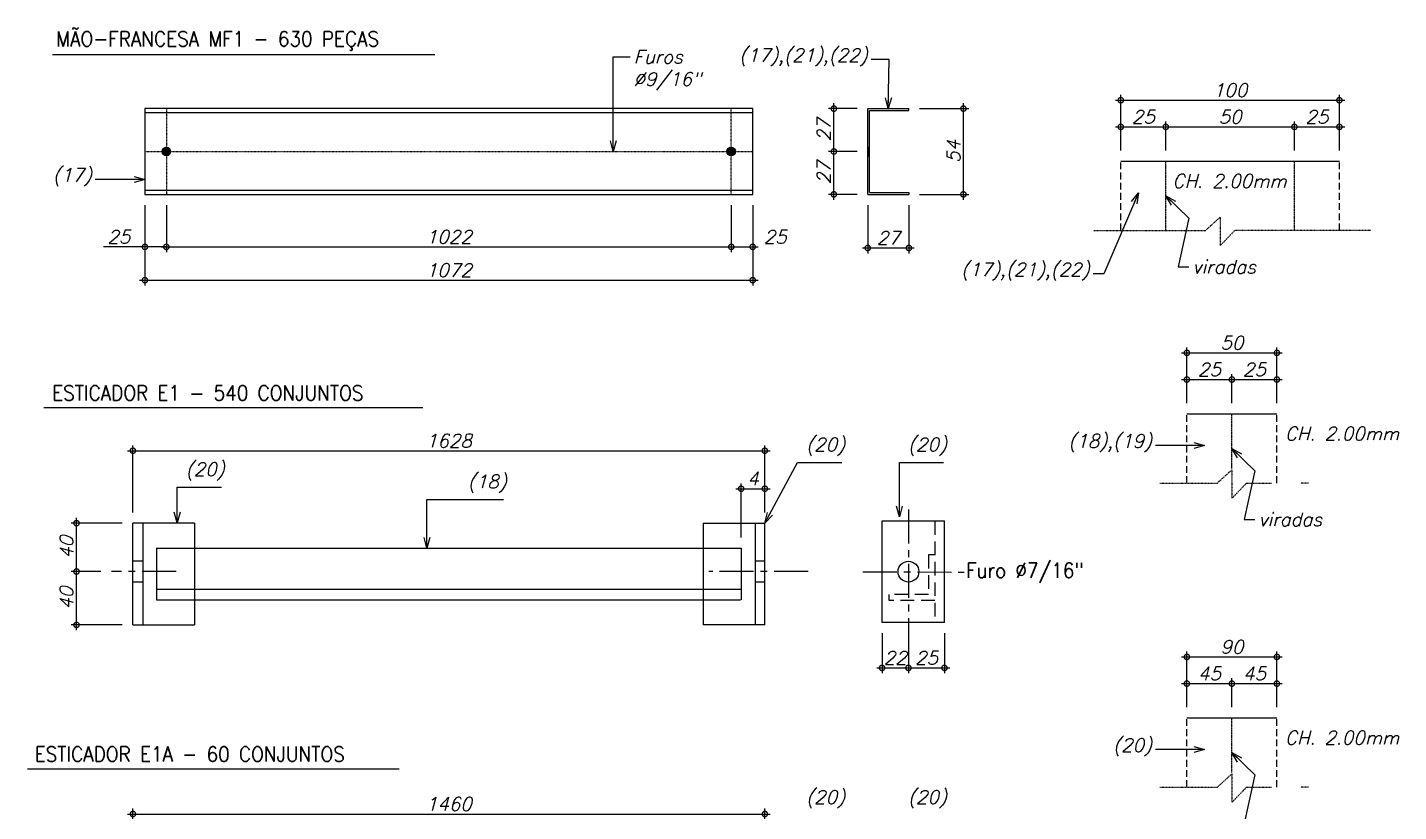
# Model space of a CAD drawing. Header units: millimetres. Extents: x -287396 to 401320, y -174247 to 142644.
# Drawn here: x -110302 to -107103, y 136589 to 138419 of the extents above; entities that cross this region are included whole.
import ezdxf

# ---------------------------------------------------------------- set-up
doc = ezdxf.new("R2010")
doc.units = ezdxf.units.MM
doc.header["$LTSCALE"] = 2.5
for name, pattern in [('CENTER', [50.8, 31.75, -6.35, 6.35, -6.35]), ('DASHDOT', [1, 0.5, -0.25, 0, -0.25]), ('DASHDOT2', [0.5, 0.25, -0.125, 0, -0.125]), ('DASHED', [19.05, 12.7, -6.35]), ('DASHED2', [9.525, 6.35, -3.175])]:
    doc.linetypes.add(name, pattern=pattern)
doc.layers.add('PERFIL', color=7, linetype='Continuous')
doc.styles.add('ROMANS', font='romans', dxfattribs={"oblique": 15})
doc.dimstyles.new('Esc. 12.5', dxfattribs={"dimscale": 12.5, "dimtxt": 2.5, "dimasz": 2, "dimexe": 1, "dimexo": 2, "dimtad": 1, "dimdec": 0, "dimtxsty": 'ROMANS', "dimblk": 'DOTSMALL', "dimcen": 2.5, "dimdle": 1, "dimclrd": 2, "dimclre": 2, "dimadec": 0, "dimazin": 0, "dimtfac": 1, "dimtdec": 0, "dimtmove": 0, "dimatfit": 3, "dimldrblk": 'OPEN30', "dimfxl": 1, "dimarcsym": 0})

# ---------------------------------------------------------------- blocks, each defined once
blk = doc.blocks.new('_DotSmall')
at = {"color": 0, "linetype": 'ByBlock', "const_width": 0.5}
blk.add_lwpolyline([(-0.0625, 0, 1), (0.0625, 0, 1)], format="xyb", close=True, dxfattribs=at)
blk = doc.blocks.new('*D316')
at = {"color": 2, "lineweight": -2}
for p, q in [((-110027.4, 138004.5), (-110027.4, 137894.5)), ((-109977.4, 138004.5), (-109977.4, 137894.5)), ((-110027.4, 137907), (-110124, 137907)), ((-109977.4, 137907), (-110039.9, 137907))]:
    blk.add_line(p, q, dxfattribs=at)
at = {"layer": 'DEFPOINTS', "color": 0}
for p in [(-110027.4, 138029.5), (-109977.4, 138029.5), (-109977.4, 137907)]:
    blk.add_point(p, dxfattribs=at)
at = {"color": 2, "lineweight": -2, "xscale": 25, "yscale": 25, "zscale": 25, "rotation": 180}
blk.add_blockref('_DotSmall', (-110027.4, 137907), dxfattribs=at)
at = {"color": 2, "lineweight": -2, "xscale": 25, "yscale": 25, "zscale": 25}
blk.add_blockref('_DotSmall', (-109977.4, 137907), dxfattribs=at)
at = {"color": 0, "insert": (-110088.2, 137930.5), "char_height": 31.25, "attachment_point": 5, "style": 'ROMANS'}
blk.add_mtext('25', dxfattribs=at)
blk = doc.blocks.new('_OPEN30')
at = {"color": 0, "linetype": 'ByBlock', "ltscale": 0.5}
for p, q in [((-1, 0.27), (0, 0)), ((0, 0), (-1, -0.27)), ((0, 0), (-1, 0))]:
    blk.add_line(p, q, dxfattribs=at)
blk = doc.blocks.new('*D317')
at = {"color": 2, "lineweight": -2}
for p, q in [((-108659.4, 138004.5), (-108659.4, 137894.5)), ((-108609.4, 138004.5), (-108609.4, 137894.5)), ((-108671.9, 137907), (-108596.9, 137907))]:
    blk.add_line(p, q, dxfattribs=at)
at = {"layer": 'DEFPOINTS', "color": 0}
for p in [(-108659.4, 138029.5), (-108609.4, 138029.5), (-108609.4, 137907)]:
    blk.add_point(p, dxfattribs=at)
at = {"color": 2, "lineweight": -2, "xscale": 25, "yscale": 25, "zscale": 25, "rotation": 180}
blk.add_blockref('_DotSmall', (-108659.4, 137907), dxfattribs=at)
at = {"color": 2, "lineweight": -2, "xscale": 25, "yscale": 25, "zscale": 25}
blk.add_blockref('_DotSmall', (-108609.4, 137907), dxfattribs=at)
at = {"color": 0, "insert": (-108556.9, 137930.1), "char_height": 31.25, "attachment_point": 5, "style": 'ROMANS'}
blk.add_mtext('25', dxfattribs=at)
blk = doc.blocks.new('*D254')
at = {"color": 2, "lineweight": -2}
for p, q in [((-110027.4, 138004.5), (-110027.4, 137816.8)), ((-108609.4, 138004.5), (-108609.4, 137816.8)), ((-110039.9, 137829.3), (-108596.9, 137829.3))]:
    blk.add_line(p, q, dxfattribs=at)
at = {"layer": 'DEFPOINTS', "color": 0}
for p in [(-110027.4, 138029.5), (-108609.4, 138029.5), (-108609.4, 137829.3)]:
    blk.add_point(p, dxfattribs=at)
at = {"color": 2, "lineweight": -2, "xscale": 25, "yscale": 25, "zscale": 25, "rotation": 180}
blk.add_blockref('_DotSmall', (-110027.4, 137829.3), dxfattribs=at)
at = {"color": 2, "lineweight": -2, "xscale": 25, "yscale": 25, "zscale": 25}
blk.add_blockref('_DotSmall', (-108609.4, 137829.3), dxfattribs=at)
at = {"color": 0, "insert": (-109318.4, 137852.7), "char_height": 31.25, "attachment_point": 5, "style": 'ROMANS'}
blk.add_mtext('1072', dxfattribs=at)
blk = doc.blocks.new('*D318')
at = {"color": 2, "lineweight": -2}
for p, q in [((-108341, 138004.5), (-108341, 137891.9)), ((-108245, 138004.5), (-108245, 137891.9)), ((-108353.5, 137904.4), (-108232.5, 137904.4))]:
    blk.add_line(p, q, dxfattribs=at)
at = {"layer": 'DEFPOINTS', "color": 0}
for p in [(-108341, 138029.5), (-108245, 138029.5), (-108245, 137904.4)]:
    blk.add_point(p, dxfattribs=at)
at = {"color": 2, "lineweight": -2, "xscale": 25, "yscale": 25, "zscale": 25, "rotation": 180}
blk.add_blockref('_DotSmall', (-108341, 137904.4), dxfattribs=at)
at = {"color": 2, "lineweight": -2, "xscale": 25, "yscale": 25, "zscale": 25}
blk.add_blockref('_DotSmall', (-108245, 137904.4), dxfattribs=at)
at = {"color": 0, "insert": (-108293, 137927.8), "char_height": 31.25, "attachment_point": 5, "style": 'ROMANS'}
blk.add_mtext('27', dxfattribs=at)
blk = doc.blocks.new('*D255')
at = {"color": 2, "lineweight": -2}
for p, q in [((-108117.8, 138017), (-108117.8, 138242)), ((-108220, 138229.5), (-108105.3, 138229.5)), ((-108220, 138029.5), (-108105.3, 138029.5))]:
    blk.add_line(p, q, dxfattribs=at)
at = {"layer": 'DEFPOINTS', "color": 0}
for p in [(-108245, 138229.5), (-108117.8, 138229.5), (-108245, 138029.5)]:
    blk.add_point(p, dxfattribs=at)
at = {"color": 2, "lineweight": -2, "xscale": 25, "yscale": 25, "zscale": 25}
for p, rotation in [((-108117.8, 138229.5), 90), ((-108117.8, 138029.5), 270)]:
    blk.add_blockref('_DotSmall', p, dxfattribs=dict(at, rotation=rotation))
at = {"color": 0, "insert": (-108141.2, 138129.5), "char_height": 31.25, "attachment_point": 5, "rotation": 90, "style": 'ROMANS'}
blk.add_mtext('54', dxfattribs=at)
blk = doc.blocks.new('*D319')
at = {"color": 2, "lineweight": -2}
for p, q in [((-107750.6, 138132), (-107750.6, 138199.4)), ((-107645.6, 138132), (-107645.6, 138199.4)), ((-107763.1, 138186.9), (-107633.1, 138186.9))]:
    blk.add_line(p, q, dxfattribs=at)
at = {"layer": 'DEFPOINTS', "color": 0}
for p in [(-107645.6, 138186.9), (-107750.6, 138107), (-107645.6, 138107)]:
    blk.add_point(p, dxfattribs=at)
at = {"color": 2, "lineweight": -2, "xscale": 25, "yscale": 25, "zscale": 25, "rotation": 180}
blk.add_blockref('_DotSmall', (-107750.6, 138186.9), dxfattribs=at)
at = {"color": 2, "lineweight": -2, "xscale": 25, "yscale": 25, "zscale": 25}
blk.add_blockref('_DotSmall', (-107645.6, 138186.9), dxfattribs=at)
at = {"color": 0, "insert": (-107698.1, 138210.3), "char_height": 31.25, "attachment_point": 5, "style": 'ROMANS'}
blk.add_mtext('25', dxfattribs=at)
blk = doc.blocks.new('*D320')
at = {"color": 2, "lineweight": -2}
for p, q in [((-107645.6, 138132), (-107645.6, 138199.4)), ((-107345.6, 138132), (-107345.6, 138199.4)), ((-107658.1, 138186.9), (-107333.1, 138186.9))]:
    blk.add_line(p, q, dxfattribs=at)
at = {"layer": 'DEFPOINTS', "color": 0}
for p in [(-107345.6, 138186.9), (-107645.6, 138107), (-107345.6, 138107)]:
    blk.add_point(p, dxfattribs=at)
at = {"color": 2, "lineweight": -2, "xscale": 25, "yscale": 25, "zscale": 25, "rotation": 180}
blk.add_blockref('_DotSmall', (-107645.6, 138186.9), dxfattribs=at)
at = {"color": 2, "lineweight": -2, "xscale": 25, "yscale": 25, "zscale": 25}
blk.add_blockref('_DotSmall', (-107345.6, 138186.9), dxfattribs=at)
at = {"color": 0, "insert": (-107495.6, 138210.3), "char_height": 31.25, "attachment_point": 5, "style": 'ROMANS'}
blk.add_mtext('50', dxfattribs=at)
blk = doc.blocks.new('*D321')
at = {"color": 2, "lineweight": -2}
for p, q in [((-107345.6, 138132), (-107345.6, 138199.4)), ((-107240.6, 138132), (-107240.6, 138199.4)), ((-107358.1, 138186.9), (-107228.1, 138186.9))]:
    blk.add_line(p, q, dxfattribs=at)
at = {"layer": 'DEFPOINTS', "color": 0}
for p in [(-107240.6, 138186.9), (-107345.6, 138107), (-107240.6, 138107)]:
    blk.add_point(p, dxfattribs=at)
at = {"color": 2, "lineweight": -2, "xscale": 25, "yscale": 25, "zscale": 25, "rotation": 180}
blk.add_blockref('_DotSmall', (-107345.6, 138186.9), dxfattribs=at)
at = {"color": 2, "lineweight": -2, "xscale": 25, "yscale": 25, "zscale": 25}
blk.add_blockref('_DotSmall', (-107240.6, 138186.9), dxfattribs=at)
at = {"color": 0, "insert": (-107293.1, 138210.3), "char_height": 31.25, "attachment_point": 5, "style": 'ROMANS'}
blk.add_mtext('25', dxfattribs=at)
blk = doc.blocks.new('*D256')
at = {"color": 2, "lineweight": -2}
for p, q in [((-107763.1, 138249.2), (-107228.1, 138249.2)), ((-107750.6, 138132), (-107750.6, 138261.7)), ((-107240.6, 138132), (-107240.6, 138261.7))]:
    blk.add_line(p, q, dxfattribs=at)
at = {"layer": 'DEFPOINTS', "color": 0}
for p in [(-107240.6, 138249.2), (-107750.6, 138107), (-107240.6, 138107)]:
    blk.add_point(p, dxfattribs=at)
at = {"color": 2, "lineweight": -2, "xscale": 25, "yscale": 25, "zscale": 25, "rotation": 180}
blk.add_blockref('_DotSmall', (-107750.6, 138249.2), dxfattribs=at)
at = {"color": 2, "lineweight": -2, "xscale": 25, "yscale": 25, "zscale": 25}
blk.add_blockref('_DotSmall', (-107240.6, 138249.2), dxfattribs=at)
at = {"color": 0, "insert": (-107495.6, 138272.7), "char_height": 31.25, "attachment_point": 5, "style": 'ROMANS'}
blk.add_mtext('100', dxfattribs=at)
blk = doc.blocks.new('*D322')
at = {"color": 2, "lineweight": -2}
for p, q in [((-108420, 138017), (-108420, 138142)), ((-108366, 138129.5), (-108432.5, 138129.5)), ((-108366, 138029.5), (-108432.5, 138029.5))]:
    blk.add_line(p, q, dxfattribs=at)
at = {"layer": 'DEFPOINTS', "color": 0}
for p in [(-108420, 138129.5), (-108341, 138129.5), (-108341, 138029.5)]:
    blk.add_point(p, dxfattribs=at)
at = {"color": 2, "lineweight": -2, "xscale": 25, "yscale": 25, "zscale": 25}
for p, rotation in [((-108420, 138129.5), 90), ((-108420, 138029.5), 270)]:
    blk.add_blockref('_DotSmall', p, dxfattribs=dict(at, rotation=rotation))
at = {"color": 0, "insert": (-108443.4, 138079.5), "char_height": 31.25, "attachment_point": 5, "rotation": 90, "style": 'ROMANS'}
blk.add_mtext('27', dxfattribs=at)
blk = doc.blocks.new('*D323')
at = {"color": 2, "lineweight": -2}
for p, q in [((-108420, 138117), (-108420, 138242)), ((-108366, 138229.5), (-108432.5, 138229.5)), ((-108366, 138129.5), (-108432.5, 138129.5))]:
    blk.add_line(p, q, dxfattribs=at)
at = {"layer": 'DEFPOINTS', "color": 0}
for p in [(-108420, 138229.5), (-108341, 138229.5), (-108341, 138129.5)]:
    blk.add_point(p, dxfattribs=at)
at = {"color": 2, "lineweight": -2, "xscale": 25, "yscale": 25, "zscale": 25}
for p, rotation in [((-108420, 138229.5), 90), ((-108420, 138129.5), 270)]:
    blk.add_blockref('_DotSmall', p, dxfattribs=dict(at, rotation=rotation))
at = {"color": 0, "insert": (-108443.4, 138179.5), "char_height": 31.25, "attachment_point": 5, "rotation": 90, "style": 'ROMANS'}
blk.add_mtext('27', dxfattribs=at)
blk = doc.blocks.new('*D257')
at = {"color": 2, "lineweight": -2}
for p, q in [((-110068, 137431.3), (-108568.6, 137431.3)), ((-110055.5, 137287.4), (-110055.5, 137443.8)), ((-108581.1, 137287.4), (-108581.1, 137443.8))]:
    blk.add_line(p, q, dxfattribs=at)
at = {"layer": 'DEFPOINTS', "color": 0}
for p in [(-108581.1, 137431.3), (-110055.5, 137262.4), (-108581.1, 137262.4)]:
    blk.add_point(p, dxfattribs=at)
at = {"color": 2, "lineweight": -2, "xscale": 25, "yscale": 25, "zscale": 25, "rotation": 180}
blk.add_blockref('_DotSmall', (-110055.5, 137431.3), dxfattribs=at)
at = {"color": 2, "lineweight": -2, "xscale": 25, "yscale": 25, "zscale": 25}
blk.add_blockref('_DotSmall', (-108581.1, 137431.3), dxfattribs=at)
at = {"color": 0, "insert": (-109318.3, 137454.7), "char_height": 31.25, "attachment_point": 5, "style": 'ROMANS'}
blk.add_mtext('1628', dxfattribs=at)
blk = doc.blocks.new('*D258')
at = {"color": 2, "lineweight": -2}
for p, q in [((-108648.9, 137342.7), (-108568.6, 137342.7)), ((-108636.4, 137228.7), (-108636.4, 137355.2)), ((-108581.1, 137287.4), (-108581.1, 137355.2))]:
    blk.add_line(p, q, dxfattribs=at)
at = {"layer": 'DEFPOINTS', "color": 0}
for p in [(-108581.1, 137342.7), (-108581.1, 137262.4), (-108636.4, 137203.7)]:
    blk.add_point(p, dxfattribs=at)
at = {"color": 2, "lineweight": -2, "xscale": 25, "yscale": 25, "zscale": 25, "rotation": 180}
blk.add_blockref('_DotSmall', (-108636.4, 137342.7), dxfattribs=at)
at = {"color": 2, "lineweight": -2, "xscale": 25, "yscale": 25, "zscale": 25}
blk.add_blockref('_DotSmall', (-108581.1, 137342.7), dxfattribs=at)
at = {"color": 0, "insert": (-108608.8, 137366.2), "char_height": 31.2, "attachment_point": 5, "style": 'ROMANS'}
blk.add_mtext('4', dxfattribs=at)
blk = doc.blocks.new('*D324')
at = {"color": 2, "lineweight": -2}
for p, q in [((-108307.6, 137005.6), (-108307.6, 136912.1)), ((-108246.1, 137005.6), (-108246.1, 136912.1)), ((-108320.1, 136924.6), (-108233.6, 136924.6))]:
    blk.add_line(p, q, dxfattribs=at)
at = {"layer": 'DEFPOINTS', "color": 0}
for p in [(-108307.6, 137030.6), (-108246.1, 137030.6), (-108246.1, 136924.6)]:
    blk.add_point(p, dxfattribs=at)
at = {"color": 2, "lineweight": -2, "xscale": 25, "yscale": 25, "zscale": 25, "rotation": 180}
blk.add_blockref('_DotSmall', (-108307.6, 136924.6), dxfattribs=at)
at = {"color": 2, "lineweight": -2, "xscale": 25, "yscale": 25, "zscale": 25}
blk.add_blockref('_DotSmall', (-108246.1, 136924.6), dxfattribs=at)
at = {"color": 0, "insert": (-108276.8, 136948), "char_height": 31.25, "attachment_point": 5, "style": 'ROMANS'}
blk.add_mtext('22', dxfattribs=at)
blk = doc.blocks.new('*D325')
at = {"color": 2, "lineweight": -2}
for p, q in [((-108246.1, 137005.6), (-108246.1, 136912.1)), ((-108162, 137005.6), (-108162, 136912.1)), ((-108258.6, 136924.6), (-108149.5, 136924.6))]:
    blk.add_line(p, q, dxfattribs=at)
at = {"layer": 'DEFPOINTS', "color": 0}
for p in [(-108246.1, 137030.6), (-108162, 137030.6), (-108162, 136924.6)]:
    blk.add_point(p, dxfattribs=at)
at = {"color": 2, "lineweight": -2, "xscale": 25, "yscale": 25, "zscale": 25, "rotation": 180}
blk.add_blockref('_DotSmall', (-108246.1, 136924.6), dxfattribs=at)
at = {"color": 2, "lineweight": -2, "xscale": 25, "yscale": 25, "zscale": 25}
blk.add_blockref('_DotSmall', (-108162, 136924.6), dxfattribs=at)
at = {"color": 0, "insert": (-108204, 136948), "char_height": 31.25, "attachment_point": 5, "style": 'ROMANS'}
blk.add_mtext('25', dxfattribs=at)
blk = doc.blocks.new('*D326')
at = {"color": 2, "lineweight": -2}
for p, q in [((-110130.5, 137149.5), (-110199.5, 137149.5)), ((-110187, 137012.4), (-110187, 137162)), ((-110080.5, 137024.9), (-110199.5, 137024.9))]:
    blk.add_line(p, q, dxfattribs=at)
at = {"layer": 'DEFPOINTS', "color": 0}
for p in [(-110187, 137149.5), (-110105.5, 137149.5), (-110055.5, 137024.9)]:
    blk.add_point(p, dxfattribs=at)
at = {"color": 2, "lineweight": -2, "xscale": 25, "yscale": 25, "zscale": 25}
for p, rotation in [((-110187, 137149.5), 90), ((-110187, 137024.9), 270)]:
    blk.add_blockref('_DotSmall', p, dxfattribs=dict(at, rotation=rotation))
at = {"color": 0, "insert": (-110210.5, 137087.2), "char_height": 31.25, "attachment_point": 5, "rotation": 90, "style": 'ROMANS'}
blk.add_mtext('40', dxfattribs=at)
blk = doc.blocks.new('*D327')
at = {"color": 2, "lineweight": -2}
for p, q in [((-110187, 137137), (-110187, 137274.9)), ((-110080.5, 137262.4), (-110199.5, 137262.4)), ((-110130.5, 137149.5), (-110199.5, 137149.5))]:
    blk.add_line(p, q, dxfattribs=at)
at = {"layer": 'DEFPOINTS', "color": 0}
for p in [(-110187, 137262.4), (-110055.5, 137262.4), (-110105.5, 137149.5)]:
    blk.add_point(p, dxfattribs=at)
at = {"color": 2, "lineweight": -2, "xscale": 25, "yscale": 25, "zscale": 25}
for p, rotation in [((-110187, 137262.4), 90), ((-110187, 137149.5), 270)]:
    blk.add_blockref('_DotSmall', p, dxfattribs=dict(at, rotation=rotation))
at = {"color": 0, "insert": (-110210.5, 137205.9), "char_height": 31.25, "attachment_point": 5, "rotation": 90, "style": 'ROMANS'}
blk.add_mtext('40', dxfattribs=at)
blk = doc.blocks.new('*D259')
at = {"color": 2, "lineweight": -2}
for p, q in [((-110068, 136583.7), (-108568.6, 136583.7)), ((-110055.5, 136464.9), (-110055.5, 136596.2)), ((-108581.1, 136464.9), (-108581.1, 136596.2))]:
    blk.add_line(p, q, dxfattribs=at)
at = {"layer": 'DEFPOINTS', "color": 0}
for p in [(-108581.1, 136583.7), (-110055.5, 136439.9), (-108581.1, 136439.9)]:
    blk.add_point(p, dxfattribs=at)
at = {"color": 2, "lineweight": -2, "xscale": 25, "yscale": 25, "zscale": 25, "rotation": 180}
blk.add_blockref('_DotSmall', (-110055.5, 136583.7), dxfattribs=at)
at = {"color": 2, "lineweight": -2, "xscale": 25, "yscale": 25, "zscale": 25}
blk.add_blockref('_DotSmall', (-108581.1, 136583.7), dxfattribs=at)
at = {"color": 0, "insert": (-109318.3, 136607.1), "char_height": 31.25, "attachment_point": 5, "style": 'ROMANS'}
blk.add_mtext('1460', dxfattribs=at)
blk = doc.blocks.new('*D332')
at = {"color": 2, "lineweight": -2}
for p, q in [((-107608.9, 137597.4), (-107478.9, 137597.4)), ((-107596.4, 137542.5), (-107596.4, 137609.9)), ((-107491.4, 137542.5), (-107491.4, 137609.9))]:
    blk.add_line(p, q, dxfattribs=at)
at = {"layer": 'DEFPOINTS', "color": 0}
for p in [(-107491.4, 137597.4), (-107596.4, 137517.5), (-107491.4, 137517.5)]:
    blk.add_point(p, dxfattribs=at)
at = {"color": 2, "lineweight": -2, "xscale": 25, "yscale": 25, "zscale": 25, "rotation": 180}
blk.add_blockref('_DotSmall', (-107596.4, 137597.4), dxfattribs=at)
at = {"color": 2, "lineweight": -2, "xscale": 25, "yscale": 25, "zscale": 25}
blk.add_blockref('_DotSmall', (-107491.4, 137597.4), dxfattribs=at)
at = {"color": 0, "insert": (-107543.9, 137620.8), "char_height": 31.25, "attachment_point": 5, "style": 'ROMANS'}
blk.add_mtext('25', dxfattribs=at)
blk = doc.blocks.new('*D333')
at = {"color": 2, "lineweight": -2}
for p, q in [((-107503.9, 137597.4), (-107373.9, 137597.4)), ((-107491.4, 137542.5), (-107491.4, 137609.9)), ((-107386.4, 137542.5), (-107386.4, 137609.9))]:
    blk.add_line(p, q, dxfattribs=at)
at = {"layer": 'DEFPOINTS', "color": 0}
for p in [(-107386.4, 137597.4), (-107491.4, 137517.5), (-107386.4, 137517.5)]:
    blk.add_point(p, dxfattribs=at)
at = {"color": 2, "lineweight": -2, "xscale": 25, "yscale": 25, "zscale": 25, "rotation": 180}
blk.add_blockref('_DotSmall', (-107491.4, 137597.4), dxfattribs=at)
at = {"color": 2, "lineweight": -2, "xscale": 25, "yscale": 25, "zscale": 25}
blk.add_blockref('_DotSmall', (-107386.4, 137597.4), dxfattribs=at)
at = {"color": 0, "insert": (-107438.9, 137620.8), "char_height": 31.25, "attachment_point": 5, "style": 'ROMANS'}
blk.add_mtext('25', dxfattribs=at)
blk = doc.blocks.new('*D261')
at = {"color": 2, "lineweight": -2}
for p, q in [((-107608.9, 137659.7), (-107373.9, 137659.7)), ((-107596.4, 137542.5), (-107596.4, 137672.2)), ((-107386.4, 137542.5), (-107386.4, 137672.2))]:
    blk.add_line(p, q, dxfattribs=at)
at = {"layer": 'DEFPOINTS', "color": 0}
for p in [(-107386.4, 137659.7), (-107596.4, 137517.5), (-107386.4, 137517.5)]:
    blk.add_point(p, dxfattribs=at)
at = {"color": 2, "lineweight": -2, "xscale": 25, "yscale": 25, "zscale": 25, "rotation": 180}
blk.add_blockref('_DotSmall', (-107596.4, 137659.7), dxfattribs=at)
at = {"color": 2, "lineweight": -2, "xscale": 25, "yscale": 25, "zscale": 25}
blk.add_blockref('_DotSmall', (-107386.4, 137659.7), dxfattribs=at)
at = {"color": 0, "insert": (-107491.4, 137683.2), "char_height": 31.25, "attachment_point": 5, "style": 'ROMANS'}
blk.add_mtext('50', dxfattribs=at)
blk = doc.blocks.new('*D301')
at = {"color": 2, "lineweight": -2}
for p, q in [((-107608.9, 136887.9), (-107478.9, 136887.9)), ((-107596.4, 136833.1), (-107596.4, 136900.4)), ((-107491.4, 136833.1), (-107491.4, 136900.4))]:
    blk.add_line(p, q, dxfattribs=at)
at = {"layer": 'DEFPOINTS', "color": 0}
for p in [(-107491.4, 136887.9), (-107596.4, 136808.1), (-107491.4, 136808.1)]:
    blk.add_point(p, dxfattribs=at)
at = {"color": 2, "lineweight": -2, "xscale": 25, "yscale": 25, "zscale": 25, "rotation": 180}
blk.add_blockref('_DotSmall', (-107596.4, 136887.9), dxfattribs=at)
at = {"color": 2, "lineweight": -2, "xscale": 25, "yscale": 25, "zscale": 25}
blk.add_blockref('_DotSmall', (-107491.4, 136887.9), dxfattribs=at)
at = {"color": 0, "insert": (-107543.9, 136911.4), "char_height": 31.25, "attachment_point": 5, "style": 'ROMANS'}
blk.add_mtext('45', dxfattribs=at)
blk = doc.blocks.new('*D302')
at = {"color": 2, "lineweight": -2}
for p, q in [((-107503.9, 136887.9), (-107373.9, 136887.9)), ((-107491.4, 136833.1), (-107491.4, 136900.4)), ((-107386.4, 136833.1), (-107386.4, 136900.4))]:
    blk.add_line(p, q, dxfattribs=at)
at = {"layer": 'DEFPOINTS', "color": 0}
for p in [(-107386.4, 136887.9), (-107491.4, 136808.1), (-107386.4, 136808.1)]:
    blk.add_point(p, dxfattribs=at)
at = {"color": 2, "lineweight": -2, "xscale": 25, "yscale": 25, "zscale": 25, "rotation": 180}
blk.add_blockref('_DotSmall', (-107491.4, 136887.9), dxfattribs=at)
at = {"color": 2, "lineweight": -2, "xscale": 25, "yscale": 25, "zscale": 25}
blk.add_blockref('_DotSmall', (-107386.4, 136887.9), dxfattribs=at)
at = {"color": 0, "insert": (-107438.9, 136911.4), "char_height": 31.25, "attachment_point": 5, "style": 'ROMANS'}
blk.add_mtext('45', dxfattribs=at)
blk = doc.blocks.new('*D234')
at = {"color": 2, "lineweight": -2}
for p, q in [((-107596.4, 136833.1), (-107596.4, 136962.8)), ((-107386.4, 136833.1), (-107386.4, 136962.8)), ((-107608.9, 136950.3), (-107373.9, 136950.3))]:
    blk.add_line(p, q, dxfattribs=at)
at = {"layer": 'DEFPOINTS', "color": 0}
for p in [(-107386.4, 136950.3), (-107596.4, 136808.1), (-107386.4, 136808.1)]:
    blk.add_point(p, dxfattribs=at)
at = {"color": 2, "lineweight": -2, "xscale": 25, "yscale": 25, "zscale": 25, "rotation": 180}
blk.add_blockref('_DotSmall', (-107596.4, 136950.3), dxfattribs=at)
at = {"color": 2, "lineweight": -2, "xscale": 25, "yscale": 25, "zscale": 25}
blk.add_blockref('_DotSmall', (-107386.4, 136950.3), dxfattribs=at)
at = {"color": 0, "insert": (-107491.4, 136973.7), "char_height": 31.25, "attachment_point": 5, "style": 'ROMANS'}
blk.add_mtext('90', dxfattribs=at)

msp = doc.modelspace()

# ---------------------------------------------------------------- hatches: boundary and pattern name
h = msp.add_hatch()
h.set_pattern_fill('ANSI31', color=6, scale=20, style=0)
h.set_pattern_definition([(45, (-186233.643, 98290.6502), (-1.76776695, 1.76776695), [])])
edge = h.paths.add_edge_path()
edge.add_arc((-109977.365, 138129.531), 10, 0, 360)
h = msp.add_hatch()
h.set_pattern_fill('ANSI31', color=6, scale=20, style=0)
h.set_pattern_definition([(45, (-184915.714, 98290.6502), (-1.76776695, 1.76776695), [])])
edge = h.paths.add_edge_path()
edge.add_arc((-108659.436, 138129.531), 10, 0, 360)

# ---------------------------------------------------------------- linework, layer by layer
at = {"color": 2}
for p, q in [((-110242.808, 138356.202), (-109351.38, 138356.202)), ((-109977.365, 138004.531), (-109977.365, 137894.514)), ((-109989.865, 137907.014), (-108646.936, 137907.014)), ((-110263.025, 137532.396), (-109378.942, 137532.396)), ((-110301.552, 136689.307), (-109434.242, 136689.307))]:
    msp.add_line(p, q, dxfattribs=at)
for p, q in [((-108609.436, 138229.531), (-110027.365, 138229.531)), ((-110027.365, 138229.531), (-110027.365, 138029.531)), ((-108609.436, 138219.531), (-110027.365, 138219.531)), ((-108609.436, 138029.531), (-108609.436, 138229.531)), ((-108341.03, 138029.531), (-108341.03, 138229.531)), ((-108341.03, 138229.531), (-108245.03, 138229.531)), ((-108337.03, 138033.531), (-108337.03, 138225.531)), ((-108337.03, 138225.531), (-108245.03, 138225.531)), ((-108245.03, 138225.531), (-108245.03, 138229.531)), ((-108341.03, 138139.785), (-108337.03, 138139.785)), ((-108341.03, 138139.785), (-108337.03, 138139.785)), ((-108341.03, 138119.785), (-108337.03, 138119.785)), ((-108341.03, 138119.785), (-108337.03, 138119.785)), ((-107750.565, 138107.04), (-107240.565, 138107.04)), ((-110027.365, 138039.531), (-108609.436, 138039.531)), ((-110027.365, 138029.531), (-108609.436, 138029.531)), ((-108341.03, 138029.531), (-108245.03, 138029.531)), ((-108337.03, 138033.531), (-108245.03, 138033.531)), ((-108245.03, 138033.531), (-108245.03, 138029.531)), ((-107596.373, 137517.516), (-107386.373, 137517.516)), ((-110055.458, 137024.893), (-110055.458, 137262.37)), ((-109911.924, 137262.37), (-110055.458, 137262.37)), ((-110032.595, 137261.317), (-110032.595, 137024.893)), ((-109911.924, 137262.37), (-109911.924, 137024.893)), ((-108724.603, 137262.37), (-108724.603, 137024.893)), ((-108724.603, 137262.37), (-108581.069, 137262.37)), ((-108603.932, 137261.317), (-108603.932, 137024.893)), ((-108581.069, 137024.893), (-108581.069, 137262.37)), ((-108307.583, 137030.601), (-108307.583, 137268.096)), ((-108307.583, 137268.096), (-108161.987, 137268.096)), ((-108161.987, 137030.601), (-108161.987, 137268.096)), ((-110000.084, 137203.738), (-110000.084, 137083.265)), ((-108636.443, 137203.738), (-108636.443, 137083.265)), ((-110032.595, 137173.414), (-110055.458, 137173.414)), ((-108581.069, 137173.414), (-108603.932, 137173.414)), ((-110032.595, 137124.916), (-110055.458, 137124.916)), ((-108581.069, 137124.916), (-108603.932, 137124.916)), ((-110055.458, 137024.893), (-109911.924, 137024.893)), ((-108581.069, 137024.893), (-108724.603, 137024.893)), ((-108161.987, 137030.601), (-108307.583, 137030.601)), ((-107596.373, 136808.08), (-107386.373, 136808.08))]:
    msp.add_line(p, q)
at = {"color": 2, "linetype": 'DASHDOT'}
for p, q in [((-109977.365, 138229.531), (-109977.365, 138029.531)), ((-108659.436, 138029.531), (-108659.436, 138229.531)), ((-110027.365, 138129.531), (-108609.436, 138129.531))]:
    msp.add_line(p, q, dxfattribs=at)
at = {"color": 6}
for p, q in [((-108341.03, 138139.545), (-108340.79, 138139.785)), ((-108341.03, 138137.777), (-108339.022, 138139.785)), ((-108341.03, 138136.01), (-108337.254, 138139.785)), ((-108341.03, 138134.242), (-108337.03, 138138.242)), ((-108341.03, 138132.474), (-108337.03, 138136.474)), ((-108341.03, 138130.706), (-108337.03, 138134.706)), ((-108341.03, 138128.939), (-108340.183, 138129.785)), ((-108341.03, 138127.171), (-108338.415, 138129.785)), ((-108341.03, 138125.403), (-108337.03, 138129.403)), ((-108341.03, 138123.635), (-108337.03, 138127.635)), ((-108341.03, 138121.868), (-108337.03, 138125.868)), ((-108341.03, 138120.1), (-108337.03, 138124.1)), ((-108340.183, 138129.785), (-108337.03, 138132.939)), ((-108339.576, 138119.785), (-108337.03, 138122.332)), ((-108338.415, 138129.785), (-108337.03, 138131.171)), ((-108337.809, 138119.785), (-108337.03, 138120.564))]:
    msp.add_line(p, q, dxfattribs=at)
at = {"linetype": 'DASHED2'}
for p, q in [((-107750.565, 137945.423), (-107750.565, 138107.04)), ((-107240.565, 137945.423), (-107240.565, 138107.04)), ((-107596.373, 137355.899), (-107596.373, 137517.516)), ((-107386.373, 137355.899), (-107386.373, 137517.516)), ((-107596.373, 136646.464), (-107596.373, 136808.08)), ((-107386.373, 136646.464), (-107386.373, 136808.08))]:
    msp.add_line(p, q, dxfattribs=at)
at = {"color": 2, "linetype": 'DASHDOT2'}
for p, q in [((-107645.565, 137945.423), (-107645.565, 138107.04)), ((-107345.565, 137945.423), (-107345.565, 138107.04)), ((-107491.373, 137390.092), (-107491.373, 137517.516)), ((-107491.373, 136680.656), (-107491.373, 136808.08))]:
    msp.add_line(p, q, dxfattribs=at)
at = {"color": 1, "linetype": 'DASHDOT'}
for p, q in [((-107552.771, 137945.423), (-107518.694, 137976.442)), ((-107518.694, 137976.442), (-107518.694, 137909.71)), ((-107813.406, 137945.423), (-107552.771, 137945.423)), ((-107484.617, 137945.423), (-107518.694, 137909.71)), ((-107167.033, 137945.423), (-107484.617, 137945.423)), ((-107525.362, 137355.899), (-107491.285, 137386.918)), ((-107491.285, 137386.918), (-107491.285, 137320.186)), ((-107659.214, 137355.899), (-107525.362, 137355.899)), ((-107457.208, 137355.899), (-107491.285, 137320.186)), ((-107457.208, 137355.899), (-107398.578, 137355.899)), ((-107312.841, 137355.899), (-107330.425, 137355.899)), ((-107525.362, 136646.464), (-107491.285, 136677.482)), ((-107491.285, 136677.482), (-107491.285, 136610.751)), ((-107659.214, 136646.464), (-107525.362, 136646.464)), ((-107457.208, 136646.464), (-107491.285, 136610.751)), ((-107457.208, 136646.464), (-107398.578, 136646.464)), ((-107312.841, 136646.464), (-107330.425, 136646.464))]:
    msp.add_line(p, q, dxfattribs=at)
at = {"color": 2}
msp.add_lwpolyline([(-108934.625, 138129.531), (-108934.625, 138350.626), (-108895.417, 138350.626)], dxfattribs=at)
for centre in [(-109977.365, 138129.531), (-109977.365, 138129.531), (-109977.365, 138129.531), (-108659.436, 138129.531)]:
    msp.add_circle(centre, 10)
at = {"layer": 'PERFIL', "color": 1, "linetype": 'CENTER'}
for p, q in [((-108246.079, 137294.42), (-108246.079, 136998.012)), ((-109954.7, 137149.525), (-110105.458, 137149.525)), ((-108480.311, 137149.525), (-108711.507, 137149.525)), ((-108352.251, 137148.826), (-108116.343, 137148.033))]:
    msp.add_line(p, q, dxfattribs=at)
at = {"layer": 'PERFIL', "linetype": 'DASHED'}
for p, q in [((-108184.85, 137267.025), (-108184.85, 137030.8)), ((-108199.154, 137188.339), (-108199.154, 137096.198)), ((-108184.85, 137188.339), (-108199.154, 137188.339)), ((-108199.154, 137096.198), (-108291.294, 137096.198)), ((-108291.294, 137081.895), (-108291.294, 137096.198)), ((-108184.85, 137081.895), (-108291.294, 137081.895))]:
    msp.add_line(p, q, dxfattribs=at)
at = {"layer": 'PERFIL'}
for p, q in [((-110000.084, 137203.738), (-108636.443, 137203.738)), ((-110000.084, 137108.19), (-108637.85, 137108.19)), ((-110000.084, 137083.265), (-108637.85, 137083.265))]:
    msp.add_line(p, q, dxfattribs=at)
msp.add_circle((-108246.073, 137149.165), 24.249, dxfattribs=at)

# ---------------------------------------------------------------- block references
at = {"color": 2, "xscale": 25, "yscale": 25, "zscale": 25}
for name, p, rotation in [('_OPEN30', (-108934.625, 138129.531), 270), ('_DotSmall', (-109977.365, 137907.014), 180)]:
    msp.add_blockref(name, p, dxfattribs=dict(at, rotation=rotation))
msp.add_blockref('_DotSmall', (-108659.436, 137907.014), dxfattribs=at)

# ---------------------------------------------------------------- texts
at = {"style": 'ROMANS', "width": 0.9}
for s, p in [('MÃO-FRANCESA MF1 - 630 PEÇAS', (-110234.242, 138374.86)), ('ESTICADOR E1 - 540 CONJUNTOS', (-110243.782, 137548.622)), ('Furo %%c7/16"', (-108111.319, 137134.623)), ('ESTICADOR E1A - 60 CONJUNTOS', (-110284.536, 136705.851))]:
    msp.add_text(s, height=35, dxfattribs=at).set_placement(p)
at = {"char_height": 31.25, "style": 'ROMANS'}
for s, insert, attachment_point in [('Furos\\P%%c9/16"', (-108887.604, 138366.251), 1), ('(17),(21),(22)', (-108340.992, 138328.266), 9), ('(17)', (-110151.284, 138048.605), 9), ('CH. 2.00mm', (-107630.303, 138076.37), 1), ('1022', (-109318.401, 137930.451), 5), ('(20)', (-108393.774, 137419.661), 9), ('(20)', (-108156.249, 137419.661), 9), ('CH. 2.00mm', (-107367.659, 137486.846), 1), ('(20)', (-109841.316, 137362.194), 9), ('(18)', (-109183.157, 137333.394), 9), ('CH. 2.00mm', (-107367.659, 136777.41), 1), ('(20)', (-108393.774, 136597.187), 9), ('(20)', (-108156.249, 136597.187), 9)]:
    msp.add_mtext(s, dxfattribs=dict(at, insert=insert, attachment_point=attachment_point))
for s, insert, width, attachment_point in [('\\P{\\Fromans.shx|c1;(17),(21),(22)}', (-107823.263, 137828.244), 299.38272, 9), ('viradas', (-107583.998, 137876.255), 69.3579, 1), ('\\P(18),(19)', (-107677.685, 137427.978), 299.38272, 9), ('viradas', (-107429.806, 137286.731), 69.3579, 1), ('\\P(20)', (-107677.685, 136718.542), 299.38272, 9)]:
    msp.add_mtext(s, dxfattribs=dict(at, insert=insert, width=width, attachment_point=attachment_point))

# ---------------------------------------------------------------- dimensions: what is measured, and where the dimension line sits
for base, p1, p2, text, picture, middle in [((-107240.565, 138249.246), (-107750.565, 138107.04), (-107240.565, 138107.04), '100', '*D256', (-107495.565, 138272.683)), ((-108609.436, 137829.25), (-110027.365, 138029.531), (-108609.436, 138029.531), '1072', '*D254', (-109318.401, 137852.688)), ((-108245.03, 137904.403), (-108341.03, 138029.531), (-108245.03, 138029.531), '27', '*D318', (-108293.03, 137927.84)), ((-107386.373, 137659.722), (-107596.373, 137517.516), (-107386.373, 137517.516), '50', '*D261', (-107491.373, 137683.159)), ((-108581.069, 137431.3), (-110055.458, 137262.37), (-108581.069, 137262.37), '1628', '*D257', (-109318.263, 137454.738)), ((-107386.373, 136950.286), (-107596.373, 136808.08), (-107386.373, 136808.08), '90', '*D234', (-107491.373, 136973.724)), ((-108581.069, 136583.693), (-110055.458, 136439.897), (-108581.069, 136439.897), '1460', '*D259', (-109318.263, 136607.13))]:
    dim = msp.add_linear_dim(base=base, p1=p1, p2=p2, text=text, dimstyle='Esc. 12.5')
    dim.commit()
    dim.dimension.update_dxf_attribs({"geometry": picture, "text_midpoint": middle})
dim = msp.add_linear_dim(base=(-108419.991, 138229.531), p1=(-108341.03, 138129.531), p2=(-108341.03, 138229.531), angle=90, text='27', dimstyle='Esc. 12.5', override={"dimtmove": 1})
dim.commit()
dim.dimension.update_dxf_attribs({"geometry": '*D323', "text_midpoint": (-108443.428, 138179.531)})
for base, p1, p2, text, picture, middle in [((-108117.76, 138229.531), (-108245.03, 138029.531), (-108245.03, 138229.531), '54', '*D255', (-108141.198, 138129.531)), ((-108419.991, 138129.531), (-108341.03, 138029.531), (-108341.03, 138129.531), '27', '*D322', (-108443.428, 138079.531)), ((-110187.026, 137262.37), (-110105.458, 137149.525), (-110055.458, 137262.37), '40', '*D327', (-110210.463, 137205.948)), ((-110187.026, 137149.525), (-110055.458, 137024.893), (-110105.458, 137149.525), '40', '*D326', (-110210.463, 137087.209))]:
    dim = msp.add_linear_dim(base=base, p1=p1, p2=p2, angle=90, text=text, dimstyle='Esc. 12.5')
    dim.commit()
    dim.dimension.update_dxf_attribs({"geometry": picture, "text_midpoint": middle})
for base, p1, p2, text, picture, middle in [((-107645.565, 138186.886), (-107750.565, 138107.04), (-107645.565, 138107.04), '25', '*D319', (-107698.065, 138210.324)), ((-107345.565, 138186.886), (-107645.565, 138107.04), (-107345.565, 138107.04), '50', '*D320', (-107495.565, 138210.324)), ((-107240.565, 138186.886), (-107345.565, 138107.04), (-107240.565, 138107.04), '25', '*D321', (-107293.065, 138210.324)), ((-107491.373, 137597.363), (-107596.373, 137517.516), (-107491.373, 137517.516), '25', '*D332', (-107543.873, 137620.8)), ((-107386.373, 137597.363), (-107491.373, 137517.516), (-107386.373, 137517.516), '25', '*D333', (-107438.873, 137620.8)), ((-107491.373, 136887.927), (-107596.373, 136808.08), (-107491.373, 136808.08), '45', '*D301', (-107543.873, 136911.364)), ((-107386.373, 136887.927), (-107491.373, 136808.08), (-107386.373, 136808.08), '45', '*D302', (-107438.873, 136911.364))]:
    dim = msp.add_linear_dim(base=base, p1=p1, p2=p2, text=text, dimstyle='Esc. 12.5', override={"dimtmove": 1})
    dim.commit()
    dim.dimension.update_dxf_attribs({"geometry": picture, "text_midpoint": middle})
for base, p1, p2, text, picture, middle in [((-109977.365, 137907.014), (-110027.365, 138029.531), (-109977.365, 138029.531), '25', '*D316', (-110088.174, 137907.014)), ((-108581.069, 137342.743), (-108636.443, 137203.738), (-108581.069, 137262.37), '4', '*D258', (-108608.756, 137342.743)), ((-108246.079, 136924.562), (-108307.583, 137030.601), (-108246.079, 137030.601), '22', '*D324', (-108276.831, 136924.562)), ((-108161.987, 136924.562), (-108246.079, 137030.601), (-108161.987, 137030.601), '25', '*D325', (-108204.033, 136924.562))]:
    dim = msp.add_linear_dim(base=base, p1=p1, p2=p2, text=text, dimstyle='Esc. 12.5')
    dim.commit()
    dim.dimension.update_dxf_attribs({"geometry": picture, "text_midpoint": middle, "dimtype": 160})
dim = msp.add_linear_dim(base=(-108609.436, 137907.014), p1=(-108659.436, 138029.531), p2=(-108609.436, 138029.531), text='25', dimstyle='Esc. 12.5', override={"dimtmove": 1})
dim.commit()
dim.dimension.update_dxf_attribs({"geometry": '*D317', "text_midpoint": (-108556.928, 137906.616), "dimtype": 160})

# ---------------------------------------------------------------- leaders
at = {"annotation_type": 0, "has_hookline": 1}
for points, hookline_direction, text_width in [([(-108293.03, 138229.531), (-108291.03, 138343.891), (-108333.179, 138343.891)], 1, 324.035), ([(-110027.365, 138064.23), (-110143.472, 138064.23)], 1, 91.892), ([(-107709.319, 138033.127), (-107790.451, 137843.869), (-107815.451, 137843.869)], 1, 324.035), ([(-107645.565, 138026.232), (-107591.81, 137973.922), (-107616.81, 137860.63), (-107591.81, 137860.63)], 0, 156.542), ([(-107555.126, 137443.603), (-107669.872, 137443.603)], 1, 207.963), ([(-107491.373, 137436.708), (-107437.618, 137384.398), (-107462.618, 137271.106), (-107437.618, 137271.106)], 0, 156.542), ([(-107555.126, 136734.167), (-107669.872, 136734.167)], 1, 91.892), ([(-107491.373, 136727.272), (-107437.618, 136674.963), (-107462.618, 136561.671), (-107437.618, 136561.671)], 0, 156.542)]:
    msp.add_leader(points, dimstyle='Esc. 12.5', override={"dimgap": 0.625, "dimtad": 0}, dxfattribs=dict(at, hookline_direction=hookline_direction, text_width=text_width))
at = {"color": 2, "annotation_type": 0, "has_hookline": 1, "hookline_direction": 0, "text_width": 91.892}
for points in [[(-108581.069, 137262.37), (-108504.701, 137404.036), (-108401.586, 137404.036)], [(-108267.176, 137277.278), (-108267.176, 137404.036), (-108164.062, 137404.036)], [(-109952.243, 137262.863), (-109952.243, 137346.569), (-109849.129, 137346.569)], [(-109369.469, 137203.738), (-109369.469, 137317.769), (-109190.97, 137317.769)]]:
    msp.add_leader(points, dimstyle='Esc. 12.5', override={"dimgap": 0.625, "dimtad": 0}, dxfattribs=at)

doc.saveas('drawing.dxf')
